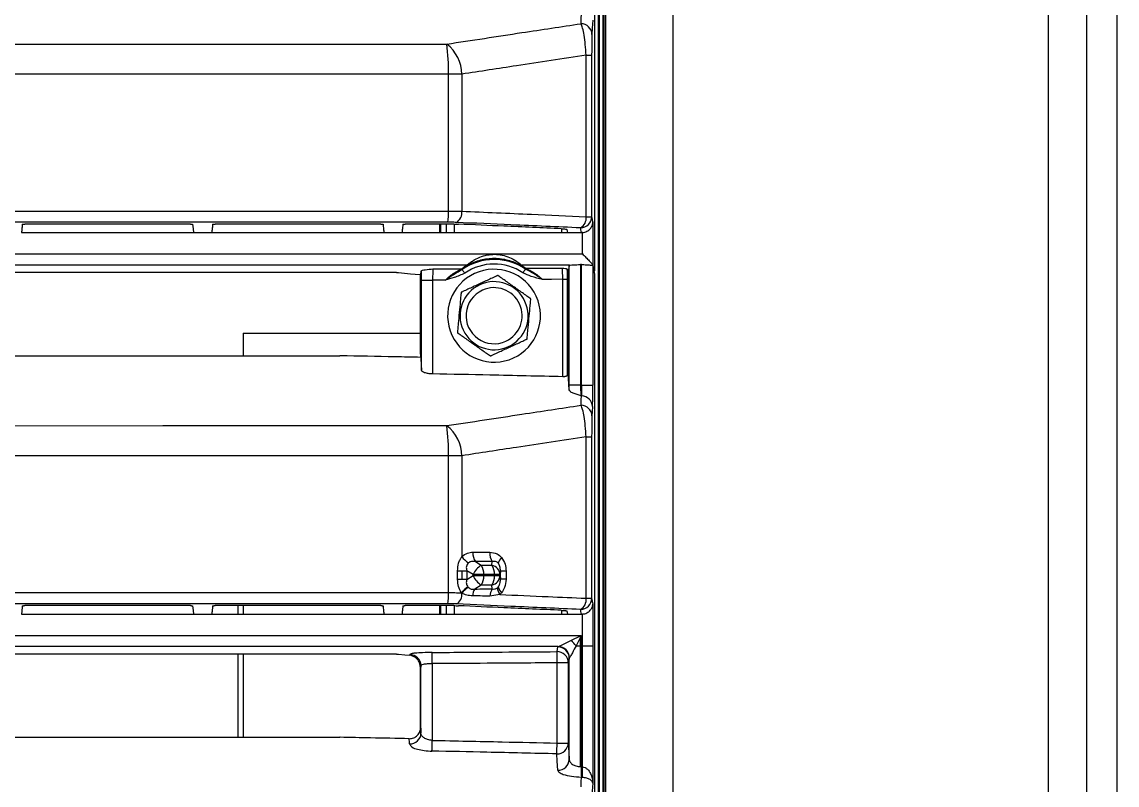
# Model space of a CAD drawing. Header units: millimetres. Extents: x 126 to 938, y 244 to 707.
# Drawn here: x 792.45 to 798.66, y 266.62 to 270.94 of the extents above; entities that cross this region are included whole.
import ezdxf

# ---------------------------------------------------------------- set-up
doc = ezdxf.new("R2010")
doc.units = ezdxf.units.MM

msp = doc.modelspace()

# ---------------------------------------------------------------- linework, layer by layer
at = {"color": 7, "linetype": 'Continuous', "lineweight": 25}
for p, q in [((795.7217, 275.4961), (795.7217, 257.0665)), ((795.7219, 275.4961), (795.7219, 257.0665)), ((795.7251, 257.0665), (795.7251, 275.4961)), ((795.7441, 275.4961), (795.7441, 257.0665)), ((795.7492, 275.4961), (795.7492, 257.0665)), ((795.7493, 275.4961), (795.7493, 257.0665)), ((795.7601, 257.0665), (795.7601, 275.4961)), ((796.1401, 275.4961), (796.1401, 257.0665)), ((795.6966, 275.2406), (795.6966, 269.534)), ((795.719, 257.0665), (795.719, 275.2418)), ((798.267, 257.0665), (798.267, 274.9327)), ((798.4823, 274.855), (798.4823, 257.0665)), ((798.6555, 257.0665), (798.6555, 274.8484)), ((798.6555, 257.0665), (798.6555, 274.8484)), ((795.6489, 269.8404), (795.6489, 270.7539)), ((795.6489, 270.7539), (795.6806, 270.7539)), ((795.6806, 270.7539), (795.6806, 269.8404)), ((794.8695, 269.8724), (794.8695, 270.6468)), ((794.9459, 270.6468), (794.8695, 270.6468)), ((794.9459, 270.6468), (794.9459, 269.8714)), ((793.4093, 269.7987), (792.4705, 269.7987)), ((794.4875, 269.7987), (793.5482, 269.7987)), ((794.8994, 269.7987), (794.6251, 269.7987)), ((794.8182, 269.7987), (794.8182, 269.7503)), ((794.825, 269.7987), (794.825, 269.7503)), ((794.858, 269.7503), (794.858, 269.7987)), ((794.902, 269.7986), (794.902, 269.7503)), ((795.6489, 269.8404), (795.6806, 269.8404)), ((795.687, 269.8085), (795.687, 269.5668)), ((792.4525, 269.7503), (793.426, 269.7503)), ((793.426, 269.7503), (793.53, 269.7503)), ((793.53, 269.7503), (794.504, 269.7503)), ((794.504, 269.7503), (794.6069, 269.7503)), ((794.6069, 269.7503), (795.5442, 269.7503)), ((795.5113, 269.7503), (795.5113, 269.7723)), ((795.5442, 269.7503), (795.6229, 269.7503)), ((795.6284, 269.63), (795.6284, 269.7506)), ((794.9852, 269.5693), (794.9587, 269.5497)), ((795.2944, 269.5518), (795.2704, 269.5693)), ((795.5545, 269.5668), (795.2818, 269.5668)), ((795.5537, 269.5636), (795.5468, 269.5291)), ((795.5537, 268.8876), (795.5537, 269.5636)), ((795.6172, 269.569), (795.6172, 268.8876)), ((795.6235, 269.569), (795.6172, 269.569)), ((795.6235, 268.8875), (795.6235, 269.569)), ((795.687, 269.5668), (795.687, 269.5668)), ((795.687, 269.5636), (795.687, 268.8875)), ((795.687, 269.5636), (795.6966, 269.5157)), ((794.5753, 269.5241), (787.544, 269.5241)), ((794.7123, 269.0633), (794.7123, 269.5128)), ((794.7165, 269.4816), (794.78, 269.4816)), ((794.7165, 268.9711), (794.7165, 269.4816)), ((794.78, 269.4816), (794.78, 268.9509)), ((795.5165, 269.4863), (795.5419, 269.4863)), ((795.5165, 268.9348), (795.5165, 269.4863)), ((795.5419, 269.4863), (795.5419, 268.9417)), ((795.5442, 269.5314), (795.5473, 269.5314)), ((795.5442, 268.999), (795.5442, 269.5314)), ((795.5442, 269.5291), (795.5468, 269.5291)), ((795.5468, 268.999), (795.5468, 269.5291)), ((795.6934, 269.5315), (795.6941, 269.5315)), ((795.6966, 269.534), (795.6941, 269.5315)), ((795.6966, 269.5157), (795.6966, 263.057)), ((793.7083, 269.1812), (793.7083, 269.0536)), ((793.7083, 269.1812), (794.7123, 269.1812)), ((787.544, 269.0536), (794.2552, 269.0536)), ((795.5441, 268.999), (795.5468, 268.999)), ((795.5471, 268.9746), (795.5438, 268.9747)), ((795.6172, 268.8876), (795.5537, 268.8876)), ((795.6235, 268.8875), (795.687, 268.8875)), ((795.6489, 267.6814), (795.6489, 268.5949)), ((795.6489, 268.5949), (795.6806, 268.5949)), ((795.6806, 268.5949), (795.6806, 267.6814)), ((794.8695, 267.7134), (794.8695, 268.4878)), ((794.9459, 268.4878), (794.8695, 268.4878)), ((794.9459, 268.4878), (794.9459, 267.9172)), ((795.0083, 267.9421), (795.1035, 267.9421)), ((795.0228, 267.8889), (795.0558, 267.8687)), ((795.118, 267.8889), (795.0228, 267.8889)), ((795.116, 267.8687), (795.118, 267.8889)), ((794.9218, 267.7874), (794.9218, 267.8374)), ((794.9218, 267.8374), (794.9449, 267.8374)), ((794.9449, 267.8374), (794.9449, 267.7874)), ((794.9449, 267.8374), (794.9737, 267.8374)), ((795.0097, 267.8154), (794.9737, 267.8374)), ((794.9737, 267.8374), (794.9737, 267.7874)), ((794.9737, 267.7874), (795.0097, 267.8093)), ((795.0702, 267.8154), (795.0097, 267.8154)), ((795.0097, 267.8093), (795.0097, 267.8154)), ((795.0097, 267.8093), (795.0702, 267.8093)), ((795.0558, 267.8687), (795.116, 267.8687)), ((795.0702, 267.8154), (795.0702, 267.8093)), ((795.1305, 267.8154), (795.0702, 267.8154)), ((795.0702, 267.8093), (795.1305, 267.8093)), ((795.1305, 267.8093), (795.1305, 267.8154)), ((795.1622, 267.8154), (795.1305, 267.8154)), ((795.1305, 267.8093), (795.1622, 267.8093)), ((795.1641, 267.8356), (795.1622, 267.8154)), ((795.1622, 267.8154), (795.1622, 267.8093)), ((795.1622, 267.8093), (795.1641, 267.7892)), ((795.1641, 267.7892), (795.1641, 267.8356)), ((795.1958, 267.8356), (795.1641, 267.8356)), ((795.1958, 267.8356), (795.1958, 267.7892)), ((794.9449, 267.7874), (794.9218, 267.7874)), ((794.9737, 267.7874), (794.9449, 267.7874)), ((795.0558, 267.7561), (795.0191, 267.7337)), ((795.116, 267.7561), (795.0558, 267.7561)), ((795.1181, 267.7344), (795.116, 267.7561)), ((795.1958, 267.7892), (795.1641, 267.7892)), ((795.1608, 267.7029), (795.1046, 267.6932)), ((793.4093, 267.6397), (792.4705, 267.6397)), ((794.4875, 267.6397), (793.5482, 267.6397)), ((793.6765, 267.6397), (793.6765, 267.5913)), ((793.7083, 267.6397), (793.7083, 267.5913)), ((794.8994, 267.6397), (794.6251, 267.6397)), ((794.8182, 267.6397), (794.8182, 267.5913)), ((794.825, 267.6397), (794.825, 267.5913)), ((794.858, 267.5913), (794.858, 267.6397)), ((794.902, 267.6396), (794.902, 267.5913)), ((795.6489, 267.6814), (795.6806, 267.6814)), ((795.687, 267.6495), (795.687, 267.4128)), ((792.4525, 267.5913), (793.426, 267.5913)), ((793.426, 267.5913), (793.53, 267.5913)), ((793.53, 267.5913), (794.504, 267.5913)), ((794.504, 267.5913), (794.6069, 267.5913)), ((794.6069, 267.5913), (795.5442, 267.5913)), ((795.5113, 267.5913), (795.5113, 267.6133)), ((795.5442, 267.5913), (795.6229, 267.5913)), ((795.6284, 267.4128), (795.6284, 267.5916)), ((795.5635, 267.4419), (795.6221, 267.471)), ((795.6172, 267.4612), (795.5925, 267.4128)), ((795.6221, 267.471), (795.6172, 267.4612)), ((795.6172, 267.4128), (795.6172, 267.4612)), ((795.6221, 267.471), (795.6221, 267.4128)), ((795.5925, 267.4128), (795.6172, 267.4128)), ((795.6172, 267.4128), (795.6221, 267.4128)), ((795.6172, 266.7286), (795.6172, 267.4128)), ((795.6221, 267.4128), (795.6284, 267.4128)), ((795.6221, 267.4128), (795.6221, 266.7285)), ((795.6284, 266.7282), (795.6284, 267.4128)), ((795.6284, 267.4128), (795.687, 267.4128)), ((795.687, 267.4128), (795.687, 266.6343)), ((794.5753, 267.3651), (787.544, 267.3651)), ((793.6765, 267.3651), (793.6765, 266.8946)), ((793.7083, 267.3651), (793.7083, 266.8946)), ((794.7123, 267.2897), (794.7087, 267.311)), ((794.7778, 267.3115), (794.7778, 266.8775)), ((795.4849, 266.862), (795.4849, 267.316)), ((795.5483, 267.316), (795.4849, 267.316)), ((795.5483, 267.316), (795.5483, 266.862)), ((795.5537, 266.7692), (795.5537, 267.3429)), ((794.7123, 266.9528), (794.7123, 267.2897)), ((794.7143, 266.9179), (794.7143, 267.2998)), ((787.544, 266.8946), (794.2552, 266.8946)), ((795.4849, 266.862), (795.5483, 266.862)), ((795.6172, 266.7286), (795.621, 266.7285))]:
    msp.add_line(p, q, dxfattribs=at)
at = {"color": 7, "linetype": 'Continuous', "lineweight": 25, "flags": 128}
for points in [[(795.6203, 270.9325), (795.622, 270.9623), (795.6234, 270.9857)], [(795.687, 270.9523), (795.6844, 270.9072), (795.6824, 270.8718)], [(787.544, 270.8169), (789.5941, 270.8169), (791.6434, 270.8169), (793.2527, 270.817), (794.8606, 270.817)], [(794.8695, 270.6468), (792.4297, 270.6468), (789.9875, 270.6467), (787.544, 270.6467)], [(787.544, 269.8724), (789.9873, 269.8724), (792.4298, 269.8724), (794.8695, 269.8724)], [(794.8654, 269.8091), (792.4271, 269.8091), (789.9862, 269.8091), (787.544, 269.8091)], [(793.4213, 269.7976), (793.424, 269.7711), (793.426, 269.7503)], [(795.5406, 269.7679), (795.5426, 269.7581), (795.5442, 269.7503)], [(787.544, 269.63), (790.241, 269.63), (792.9367, 269.63), (795.6284, 269.63)], [(794.9741, 269.5668), (792.4997, 269.5668), (790.0225, 269.5668), (787.544, 269.5668)], [(794.7824, 269.5449), (794.8736, 269.5455), (794.9453, 269.5459)], [(795.2916, 269.5228), (795.2943, 269.5269), (795.297, 269.5308), (795.2994, 269.5344), (795.3015, 269.5376), (795.3033, 269.5402), (795.3046, 269.5422), (795.3055, 269.5434), (795.3058, 269.5439)], [(795.3078, 269.5482), (795.424, 269.549), (795.5153, 269.5496)], [(794.5869, 269.5243), (794.6551, 269.5178), (794.7087, 269.5127)], [(794.8516, 269.4821), (794.8115, 269.4818), (794.78, 269.4816)], [(794.9618, 269.5207), (794.959, 269.5247), (794.9563, 269.5286), (794.9538, 269.5322), (794.9517, 269.5353), (794.9499, 269.5379), (794.9485, 269.5399), (794.9477, 269.5411), (794.9473, 269.5416)], [(795.5165, 269.4863), (795.4525, 269.4859), (795.4022, 269.4856)], [(795.0453, 269.4601), (795.0456, 269.4594), (795.0459, 269.4588), (795.0461, 269.4582), (795.0464, 269.4576), (795.0467, 269.457), (795.047, 269.4564), (795.0473, 269.4558), (795.0476, 269.4552)], [(794.7126, 269.039), (794.7148, 269.001), (794.7165, 268.9711)], [(795.5438, 268.9747), (795.5428, 268.9562), (795.5419, 268.9417)], [(795.5538, 268.8599), (795.55, 268.9241), (795.5471, 268.9746)], [(795.6172, 268.8876), (795.6207, 268.8875), (795.6235, 268.8875)], [(795.6203, 268.7735), (795.622, 268.8033), (795.6234, 268.8267)], [(795.6854, 268.7659), (795.6837, 268.7361), (795.6824, 268.7128)], [(787.544, 268.6579), (789.5941, 268.6579), (791.6434, 268.6579), (793.2527, 268.658), (794.8606, 268.658)], [(794.8695, 268.4878), (792.4297, 268.4878), (789.9875, 268.4877), (787.544, 268.4877)], [(787.544, 267.7134), (789.9873, 267.7134), (792.4298, 267.7134), (794.8695, 267.7134)], [(794.8654, 267.6501), (792.4271, 267.6501), (789.9862, 267.6501), (787.544, 267.6501)], [(793.4213, 267.6386), (793.424, 267.6121), (793.426, 267.5913)], [(787.544, 267.471), (790.2389, 267.471), (792.9325, 267.471), (795.6221, 267.471)], [(795.4915, 267.4078), (792.8451, 267.4078), (790.1954, 267.4078), (787.544, 267.4078)], [(794.7778, 267.3115), (794.7777, 267.3232), (794.7777, 267.3345), (794.7776, 267.345), (794.7775, 267.3544), (794.7775, 267.3623), (794.7775, 267.3685), (794.7774, 267.3727), (794.7774, 267.3748)], [(795.4844, 267.3793), (795.4874, 267.3943), (795.4898, 267.4061)], [(795.4849, 267.316), (795.4848, 267.3277), (795.4847, 267.339), (795.4846, 267.3495), (795.4846, 267.3589), (795.4845, 267.3668), (795.4845, 267.373), (795.4845, 267.3772), (795.4844, 267.3793)], [(794.5869, 267.3653), (794.6221, 267.362), (794.6497, 267.3593)], [(795.5537, 267.3429), (795.5507, 267.3278), (795.5483, 267.316)], [(794.7765, 266.8167), (794.7766, 266.8204), (794.7767, 266.8256), (794.7769, 266.8321), (794.777, 266.8397), (794.7772, 266.8483), (794.7774, 266.8576), (794.7776, 266.8674), (794.7778, 266.8775)], [(795.4835, 266.8012), (795.4835, 266.8049), (795.4837, 266.8101), (795.4838, 266.8166), (795.484, 266.8242), (795.4842, 266.8328), (795.4844, 266.8421), (795.4846, 266.8519), (795.4849, 266.862)], [(795.5483, 266.862), (795.5513, 266.8101), (795.5537, 266.7692)], [(795.4888, 266.7085), (795.4858, 266.7604), (795.4835, 266.8012)], [(795.6203, 266.6145), (795.622, 266.6443), (795.6234, 266.6677)], [(795.687, 266.6343), (795.6844, 266.5892), (795.6824, 266.5538)]]:
    msp.add_lwpolyline(points, dxfattribs=at)
at = {"color": 7, "linetype": 'Continuous', "lineweight": 25}
for centre, radius, start, end in [((795.6199, 270.87), 0.0625, 1.57746, 89.63457), ((793.7553, 270.6743), 1.1145, 358.58533, 7.35386), ((794.7222, 270.6411), 0.2238, 1.4559, 51.79456), ((794.5907, 269.8585), 0.2791, 349.81962, 2.85901), ((794.8833, 269.863), 0.0631, 299.63284, 7.62208), ((795.5864, 269.832), 0.0631, 299.64494, 7.67067), ((795.6172, 269.8406), 0.0635, 270.37645, 359.80198), ((794.9454, 269.5709), 0.025, 269.77342, 301.99582), ((795.1282, 269.2801), 0.3179, 56.04763, 124.68024), ((795.1282, 269.2801), 0.2926, 56.05046, 124.67641), ((794.9743, 269.5916), 0.0249, 269.66087, 296.11252), ((795.1282, 269.2801), 0.2629, 294.74402, 114.74402), ((795.2813, 269.5917), 0.0249, 244.0222, 271.03468), ((795.3074, 269.5733), 0.025, 238.72394, 270.93827), ((795.1282, 269.2801), 0.2629, 114.74402, 294.74402), ((795.1282, 269.2801), 0.1927, 114.74401, 294.74401), ((795.1282, 269.2801), 0.1588, 114.74364, 294.74444), ((795.1282, 269.2801), 0.1927, 294.74401, 114.74401), ((795.1282, 269.2801), 0.1588, 294.7442, 114.74388), ((796.3733, 269.6383), 1.2807, 204.60575, 204.84737), ((795.623, 268.7642), 0.0625, 1.56637, 89.64017), ((795.6199, 268.711), 0.0625, 1.57746, 89.63457), ((793.7555, 268.5153), 1.1143, 358.58481, 7.35459), ((794.7222, 268.4821), 0.2238, 1.45347, 51.79859), ((795.0992, 267.9382), 0.091, 177.52606, 212.84306), ((795.1944, 267.9382), 0.091, 177.53464, 212.84642), ((795.0736, 268.0131), 0.1597, 216.90443, 235.31697), ((795.2193, 267.8637), 0.0693, 135.12163, 166.78846), ((795.1174, 267.7687), 0.1175, 121.65621, 156.55654), ((795.1175, 267.8561), 0.1175, 203.45403, 238.33323), ((794.9794, 267.8193), 0.091, 357.53296, 32.8481), ((794.9793, 267.8054), 0.091, 327.1604, 2.45854), ((795.0396, 267.8193), 0.091, 357.52437, 32.84475), ((795.1031, 267.8109), 0.0592, 4.3857, 77.39422), ((795.0396, 267.8054), 0.091, 327.16375, 2.46714), ((795.1031, 267.8139), 0.0592, 282.61632, 355.60375), ((795.0763, 267.5968), 0.1769, 122.85568, 139.15221), ((795.2193, 267.7611), 0.0693, 193.21551, 224.8744), ((794.5907, 267.6995), 0.2791, 349.81962, 2.85901), ((794.8846, 267.7029), 0.0616, 299.0706, 6.56262), ((795.0666, 267.6122), 0.1554, 122.73545, 141.02313), ((795.0866, 267.6892), 0.0808, 146.61546, 175.87442), ((795.1873, 267.689), 0.0827, 146.69945, 177.05383), ((795.2195, 267.7455), 0.0726, 183.74287, 215.98439), ((795.5864, 267.673), 0.0631, 299.64494, 7.67067), ((795.6172, 267.6816), 0.0635, 270.37645, 359.80198), ((795.4289, 267.2788), 0.2116, 39.3259, 50.46237), ((795.4849, 267.3158), 0.0635, 0.20986, 90.38632), ((795.4902, 267.3426), 0.0635, 0.20666, 90.38412), ((795.4905, 267.3437), 0.064, 0.67877, 89.14821), ((794.6508, 267.2996), 0.0635, 0.20314, 90.34488), ((794.6517, 266.9197), 0.0626, 268.02787, 358.36003), ((795.4858, 266.8638), 0.0626, 267.90172, 358.34911), ((795.4911, 266.7711), 0.0626, 267.90172, 358.34911), ((796.0852, 266.7162), 0.4643, 178.48602, 185.99601), ((795.9821, 266.7122), 0.3604, 177.40573, 187.07937), ((795.9864, 266.6933), 0.3596, 174.42839, 184.08188)]:
    msp.add_arc(centre, radius, start, end, dxfattribs=at)
for points, knots in [([(794.8606, 270.817), (795.0024, 270.8387), (795.2556, 270.8774), (795.5089, 270.9157), (795.6203, 270.9325)], [0, 0, 0, 0, 0.560012, 1, 1, 1, 1]), ([(795.6489, 270.7539), (795.6478, 270.7744), (795.6457, 270.8128), (795.6388, 270.8641), (795.6318, 270.9037), (795.6236, 270.9244), (795.6203, 270.9325)], [0, 0, 0, 0, 0.339821, 0.632794, 0.855625, 1, 1, 1, 1]), ([(795.6824, 270.8718), (795.6821, 270.8653), (795.6814, 270.8483), (795.681, 270.8208), (795.6807, 270.788), (795.6807, 270.7657), (795.6806, 270.7539)], [0, 0, 0, 0, 0.165354, 0.431279, 0.699596, 1, 1, 1, 1]), ([(795.6489, 270.7539), (795.5177, 270.734), (795.2833, 270.6985), (795.049, 270.6626), (794.9459, 270.6468)], [0, 0, 0, 0, 0.5599894, 1, 1, 1, 1]), ([(794.8695, 269.8724), (794.8825, 269.8723), (794.908, 269.8723), (794.9335, 269.8717), (794.9459, 269.8714)], [0, 0, 0, 0, 0.51293, 1, 1, 1, 1]), ([(794.9459, 269.8714), (795.0771, 269.8656), (795.3115, 269.8552), (795.5458, 269.8449), (795.6489, 269.8404)], [0, 0, 0, 0, 0.5599962, 1, 1, 1, 1]), ([(792.4572, 269.7975), (792.4566, 269.7921), (792.4558, 269.7833), (792.4545, 269.7711), (792.4535, 269.7607), (792.4528, 269.7538), (792.4525, 269.7503)], [0, 0, 0, 0, 0.339984, 0.559952, 0.780045, 1, 1, 1, 1]), ([(792.4572, 269.7975), (792.4573, 269.7976), (792.4577, 269.7979), (792.4591, 269.7981), (792.461, 269.7983), (792.4633, 269.7985), (792.4664, 269.7986), (792.4688, 269.7986), (792.4705, 269.7987)], [0, 0, 0, 0, 0.038525, 0.115387, 0.304497, 0.461967, 0.636535, 1, 1, 1, 1]), ([(793.4093, 269.7987), (793.4108, 269.7986), (793.4137, 269.7986), (793.4173, 269.7984), (793.4196, 269.7981), (793.4209, 269.798), (793.4212, 269.7977), (793.4213, 269.7976)], [0, 0, 0, 0, 0.371865, 0.700926, 0.893692, 0.964665, 1, 1, 1, 1]), ([(793.5347, 269.7975), (793.5342, 269.7921), (793.5333, 269.7833), (793.5321, 269.7711), (793.5311, 269.7607), (793.5304, 269.7538), (793.53, 269.7503)], [0, 0, 0, 0, 0.339944, 0.559967, 0.779977, 1, 1, 1, 1]), ([(793.5347, 269.7975), (793.5349, 269.7976), (793.5353, 269.7979), (793.5367, 269.798), (793.5386, 269.7983), (793.541, 269.7985), (793.5441, 269.7986), (793.5465, 269.7986), (793.5482, 269.7987)], [0, 0, 0, 0, 0.038898, 0.116835, 0.304568, 0.462722, 0.636934, 1, 1, 1, 1]), ([(794.4875, 269.7987), (794.489, 269.7986), (794.4918, 269.7986), (794.4953, 269.7985), (794.4977, 269.7981), (794.4989, 269.798), (794.4992, 269.7977), (794.4993, 269.7976)], [0, 0, 0, 0, 0.372918, 0.701551, 0.894435, 0.965093, 1, 1, 1, 1]), ([(794.4993, 269.7976), (794.5002, 269.7888), (794.5018, 269.773), (794.5034, 269.7573), (794.504, 269.7503)], [0, 0, 0, 0, 0.559986, 1, 1, 1, 1]), ([(794.6116, 269.7975), (794.6111, 269.7921), (794.6102, 269.7833), (794.609, 269.7711), (794.6079, 269.7607), (794.6072, 269.7538), (794.6069, 269.7503)], [0, 0, 0, 0, 0.3400293, 0.5599695, 0.7800473, 1, 1, 1, 1]), ([(794.6116, 269.7975), (794.6117, 269.7976), (794.6122, 269.7979), (794.6136, 269.798), (794.6155, 269.7983), (794.6179, 269.7985), (794.621, 269.7986), (794.6235, 269.7986), (794.6251, 269.7987)], [0, 0, 0, 0, 0.039491, 0.11795, 0.3056, 0.463994, 0.638263, 1, 1, 1, 1]), ([(794.9146, 269.8081), (794.9056, 269.8084), (794.8893, 269.809), (794.8729, 269.8091), (794.8654, 269.8091)], [0, 0, 0, 0, 0.544723, 1, 1, 1, 1]), ([(794.8994, 269.7987), (794.9041, 269.7986), (794.9132, 269.7986), (794.9223, 269.7983), (794.9267, 269.7981)], [0, 0, 0, 0, 0.51299, 1, 1, 1, 1]), ([(795.6176, 269.7771), (795.4863, 269.7829), (795.252, 269.7932), (795.0177, 269.8035), (794.9146, 269.8081)], [0, 0, 0, 0, 0.559999, 1, 1, 1, 1]), ([(795.5089, 269.7724), (795.4002, 269.7772), (795.2061, 269.7857), (795.0121, 269.7943), (794.9267, 269.7981)], [0, 0, 0, 0, 0.559995, 1, 1, 1, 1]), ([(795.6284, 269.7506), (795.6328, 269.7512), (795.6417, 269.7525), (795.6573, 269.7588), (795.6728, 269.7706), (795.6845, 269.7888), (795.6862, 269.8021), (795.687, 269.8085)], [0, 0, 0, 0, 0.148157, 0.298632, 0.558268, 0.786789, 1, 1, 1, 1]), ([(795.6806, 269.8404), (795.6818, 269.8344), (795.684, 269.8238), (795.6861, 269.8132), (795.687, 269.8085)], [0, 0, 0, 0, 0.560129, 1, 1, 1, 1]), ([(795.5089, 269.7724), (795.5131, 269.7722), (795.5208, 269.7719), (795.5303, 269.7707), (795.537, 269.7701), (795.5397, 269.7685), (795.5406, 269.7679)], [0, 0, 0, 0, 0.3888, 0.713732, 0.897765, 1, 1, 1, 1]), ([(795.6229, 269.7503), (795.6219, 269.7553), (795.6202, 269.7643), (795.6184, 269.7732), (795.6176, 269.7771)], [0, 0, 0, 0, 0.559862, 1, 1, 1, 1]), ([(795.6284, 269.7506), (795.6274, 269.7505), (795.6256, 269.7503), (795.6237, 269.7503), (795.6229, 269.7503)], [0, 0, 0, 0, 0.559602, 1, 1, 1, 1]), ([(794.9741, 269.5668), (794.9747, 269.5672), (794.9762, 269.5685), (794.9804, 269.5718), (794.9902, 269.5793), (795.0119, 269.5943), (795.0456, 269.612), (795.0883, 269.625), (795.1315, 269.629), (795.1746, 269.6242), (795.2164, 269.6107), (795.2487, 269.5931), (795.2686, 269.5784), (795.2776, 269.5712), (795.2807, 269.5679), (795.2818, 269.5668)], [0, 0, 0, 0, 0.006619, 0.017713, 0.047343, 0.115708, 0.252718, 0.383245, 0.509776, 0.635704, 0.765548, 0.897835, 0.960221, 0.985645, 1, 1, 1, 1]), ([(795.6284, 269.63), (795.6351, 269.6233), (795.6479, 269.6104), (795.6654, 269.5922), (795.6776, 269.5786), (795.6847, 269.5707), (795.6865, 269.5677), (795.687, 269.5668)], [0, 0, 0, 0, 0.328751, 0.632171, 0.878496, 0.962904, 1, 1, 1, 1]), ([(794.7167, 269.535), (794.7188, 269.536), (794.7256, 269.5394), (794.7482, 269.5412), (794.7679, 269.5433), (794.7824, 269.5449)], [0, 0, 0, 0, 0.104271, 0.337585, 1, 1, 1, 1]), ([(794.7824, 269.5449), (794.7821, 269.5428), (794.7812, 269.5361), (794.7808, 269.5226), (794.7802, 269.5036), (794.7801, 269.4893), (794.78, 269.4816)], [0, 0, 0, 0, 0.100386, 0.322425, 0.636469, 1, 1, 1, 1]), ([(794.8516, 269.4821), (794.86, 269.4897), (794.8766, 269.5048), (794.9031, 269.523), (794.9244, 269.5353), (794.9376, 269.542), (794.9428, 269.5446), (794.9446, 269.5456), (794.9453, 269.5459)], [0, 0, 0, 0, 0.299126, 0.589435, 0.847052, 0.945908, 0.980342, 1, 1, 1, 1]), ([(794.9453, 269.5459), (794.9503, 269.5499), (794.9596, 269.5573), (794.9695, 269.5638), (794.9741, 269.5668)], [0, 0, 0, 0, 0.53905, 1, 1, 1, 1]), ([(794.9587, 269.5497), (794.9574, 269.5488), (794.9537, 269.5461), (794.9499, 269.5434), (794.9473, 269.5416)], [0, 0, 0, 0, 0.32317, 1, 1, 1, 1]), ([(795.2704, 269.5693), (795.2701, 269.5695), (795.269, 269.5701), (795.2658, 269.5717), (795.2579, 269.5756), (795.2387, 269.5838), (795.1958, 269.5979), (795.1297, 269.6064), (795.0632, 269.5986), (795.0192, 269.5847), (794.9989, 269.5762), (794.9902, 269.572), (794.9868, 269.5702), (794.9856, 269.5695), (794.9852, 269.5693)], [0, 0, 0, 0, 0.004374, 0.01272, 0.035554, 0.094057, 0.224888, 0.49306, 0.762733, 0.897693, 0.960684, 0.986126, 0.995266, 1, 1, 1, 1]), ([(795.2818, 269.5668), (795.2869, 269.5634), (795.2958, 269.5575), (795.3042, 269.551), (795.3078, 269.5482)], [0, 0, 0, 0, 0.578178, 1, 1, 1, 1]), ([(795.3058, 269.5439), (795.3032, 269.5456), (795.2994, 269.5483), (795.2956, 269.551), (795.2944, 269.5518)], [0, 0, 0, 0, 0.6766081, 1, 1, 1, 1]), ([(795.4022, 269.4856), (795.3852, 269.4968), (795.3538, 269.5176), (795.3209, 269.5356), (795.3058, 269.5439)], [0, 0, 0, 0, 0.5432969, 1, 1, 1, 1]), ([(795.3078, 269.5482), (795.3084, 269.5479), (795.3103, 269.5469), (795.3155, 269.5444), (795.3288, 269.5378), (795.3502, 269.5259), (795.377, 269.508), (795.3937, 269.4931), (795.4022, 269.4856)], [0, 0, 0, 0, 0.019654, 0.054158, 0.152961, 0.410544, 0.70089, 1, 1, 1, 1]), ([(795.5153, 269.5496), (795.521, 269.5487), (795.5289, 269.5475), (795.5381, 269.5465), (795.5408, 269.5449), (795.5416, 269.5444)], [0, 0, 0, 0, 0.649751, 0.899351, 1, 1, 1, 1]), ([(795.5165, 269.4863), (795.5165, 269.494), (795.5166, 269.5083), (795.5162, 269.5273), (795.5161, 269.5407), (795.5155, 269.5475), (795.5153, 269.5496)], [0, 0, 0, 0, 0.36394, 0.678174, 0.900178, 1, 1, 1, 1]), ([(795.5442, 269.5314), (795.5437, 269.5338), (795.5428, 269.5381), (795.5419, 269.5425), (795.5416, 269.5444)], [0, 0, 0, 0, 0.559968, 1, 1, 1, 1]), ([(795.5416, 269.5444), (795.5417, 269.5342), (795.5419, 269.5148), (795.5419, 269.4954), (795.5419, 269.4863)], [0, 0, 0, 0, 0.528602, 1, 1, 1, 1]), ([(795.5537, 269.5636), (795.5557, 269.5644), (795.5631, 269.5675), (795.578, 269.5676), (795.5971, 269.569), (795.6104, 269.569), (795.6172, 269.569)], [0, 0, 0, 0, 0.099809, 0.377237, 0.68217, 1, 1, 1, 1]), ([(795.6235, 269.569), (795.6322, 269.569), (795.6485, 269.569), (795.6682, 269.5671), (795.6813, 269.5666), (795.6858, 269.5642), (795.687, 269.5636)], [0, 0, 0, 0, 0.404615, 0.761295, 0.935844, 1, 1, 1, 1]), ([(795.687, 269.5668), (795.6883, 269.5602), (795.6907, 269.5484), (795.693, 269.5367), (795.6941, 269.5315)], [0, 0, 0, 0, 0.559982, 1, 1, 1, 1]), ([(794.5753, 269.5241), (794.5772, 269.5241), (794.5811, 269.5241), (794.585, 269.5242), (794.5869, 269.5243)], [0, 0, 0, 0, 0.505013, 1, 1, 1, 1]), ([(794.7087, 269.5127), (794.7093, 269.5127), (794.7106, 269.5127), (794.7118, 269.5127), (794.7123, 269.5128)], [0, 0, 0, 0, 0.559736, 1, 1, 1, 1]), ([(794.7123, 269.5128), (794.7131, 269.5169), (794.7146, 269.5243), (794.7161, 269.5318), (794.7167, 269.535)], [0, 0, 0, 0, 0.560121, 1, 1, 1, 1]), ([(794.7165, 269.4816), (794.7165, 269.4918), (794.7166, 269.5096), (794.7167, 269.5274), (794.7167, 269.535)], [0, 0, 0, 0, 0.5706271, 1, 1, 1, 1]), ([(794.8516, 269.4821), (794.8685, 269.4936), (794.8996, 269.5147), (794.9324, 269.5332), (794.9473, 269.5416)], [0, 0, 0, 0, 0.54331, 1, 1, 1, 1]), ([(794.9618, 269.5207), (794.9419, 269.5118), (794.9062, 269.4958), (794.8684, 269.4863), (794.8516, 269.4821)], [0, 0, 0, 0, 0.5585339, 1, 1, 1, 1]), ([(795.1492, 269.5079), (795.1488, 269.5078), (795.1473, 269.507), (795.1439, 269.5055), (795.1384, 269.5029), (795.1246, 269.4967), (795.0934, 269.4822), (795.0647, 269.469), (795.0453, 269.4601)], [0, 0, 0, 0, 0.011163, 0.044056, 0.097522, 0.170178, 0.4407, 1, 1, 1, 1]), ([(795.336, 269.3759), (795.3359, 269.376), (795.3354, 269.3763), (795.3337, 269.3775), (795.3286, 269.3811), (795.3153, 269.3905), (795.286, 269.4112), (795.2429, 269.4417), (795.1996, 269.4723), (795.1701, 269.4931), (795.1567, 269.5026), (795.1515, 269.5063), (795.1497, 269.5075), (795.1493, 269.5079), (795.1492, 269.5079)], [0, 0, 0, 0, 0.001742, 0.006954, 0.027499, 0.084774, 0.219398, 0.498579, 0.777443, 0.913903, 0.972074, 0.992937, 0.998228, 1, 1, 1, 1]), ([(795.4022, 269.4856), (795.3808, 269.4904), (795.3426, 269.4991), (795.3072, 269.5156), (795.2916, 269.5228)], [0, 0, 0, 0, 0.561425, 1, 1, 1, 1]), ([(795.0453, 269.4601), (795.0259, 269.4511), (794.9971, 269.4378), (794.9659, 269.4235), (794.9522, 269.4171), (794.9467, 269.4146), (794.9433, 269.413), (794.9418, 269.4124), (794.9414, 269.4122)], [0, 0, 0, 0, 0.560222, 0.830751, 0.903022, 0.956201, 0.988895, 1, 1, 1, 1]), ([(794.9414, 269.4122), (794.9414, 269.412), (794.9414, 269.4115), (794.9412, 269.4094), (794.9406, 269.4031), (794.9391, 269.387), (794.9358, 269.3512), (794.931, 269.2986), (794.9261, 269.2459), (794.9228, 269.2099), (794.9213, 269.1936), (794.9207, 269.1872), (794.9205, 269.185), (794.9205, 269.1845), (794.9205, 269.1844)], [0, 0, 0, 0, 0.00175, 0.006956, 0.027497, 0.084773, 0.219388, 0.498588, 0.777447, 0.913895, 0.972083, 0.992935, 0.998221, 1, 1, 1, 1]), ([(795.315, 269.1481), (795.315, 269.1482), (795.3151, 269.1487), (795.3153, 269.1508), (795.3159, 269.1571), (795.3173, 269.1733), (795.3206, 269.209), (795.3255, 269.2616), (795.3303, 269.3144), (795.3336, 269.3503), (795.3351, 269.3667), (795.3357, 269.3731), (795.3359, 269.3752), (795.336, 269.3757), (795.336, 269.3759)], [0, 0, 0, 0, 0.001753, 0.006959, 0.027525, 0.084772, 0.219413, 0.498587, 0.777447, 0.913893, 0.972083, 0.992935, 0.998219, 1, 1, 1, 1]), ([(794.9205, 269.1844), (794.9206, 269.1843), (794.921, 269.184), (794.9227, 269.1828), (794.9279, 269.1791), (794.9411, 269.1698), (794.9704, 269.149), (795.0136, 269.1185), (795.0568, 269.088), (795.0863, 269.0671), (795.0997, 269.0577), (795.105, 269.0539), (795.1067, 269.0527), (795.1072, 269.0524), (795.1073, 269.0523)], [0, 0, 0, 0, 0.00172, 0.006939, 0.027499, 0.084752, 0.219398, 0.49858, 0.777443, 0.913882, 0.972074, 0.992937, 0.998207, 1, 1, 1, 1]), ([(795.2112, 269.1002), (795.2305, 269.1091), (795.2593, 269.1224), (795.2906, 269.1368), (795.3043, 269.1431), (795.3098, 269.1457), (795.3131, 269.1472), (795.3147, 269.1479), (795.315, 269.1481)], [0, 0, 0, 0, 0.560222, 0.830798, 0.903069, 0.956201, 0.988895, 1, 1, 1, 1]), ([(794.2568, 269.0536), (794.2565, 269.0536), (794.256, 269.0536), (794.2555, 269.0536), (794.2552, 269.0536)], [0, 0, 0, 0, 0.5604521, 1, 1, 1, 1]), ([(794.7125, 269.0444), (794.6639, 269.0454), (794.512, 269.0486), (794.3601, 269.0516), (794.2568, 269.0536)], [0, 0, 0, 0, 0.3198282, 1, 1, 1, 1]), ([(794.7123, 269.0633), (794.7123, 269.0607), (794.7123, 269.0556), (794.7124, 269.0487), (794.7125, 269.0432), (794.7126, 269.0402), (794.7126, 269.039)], [0, 0, 0, 0, 0.3278158, 0.622077, 0.8538875, 1, 1, 1, 1]), ([(795.1073, 269.0523), (795.1077, 269.0525), (795.1092, 269.0532), (795.1125, 269.0548), (795.1181, 269.0573), (795.1318, 269.0636), (795.163, 269.078), (795.1918, 269.0913), (795.2112, 269.1002)], [0, 0, 0, 0, 0.011164, 0.044058, 0.097526, 0.170186, 0.440721, 1, 1, 1, 1]), ([(795.5438, 268.9747), (795.5439, 268.9759), (795.544, 268.9789), (795.5441, 268.9844), (795.5441, 268.9913), (795.5442, 268.9964), (795.5442, 268.999)], [0, 0, 0, 0, 0.145449, 0.376638, 0.671289, 1, 1, 1, 1]), ([(795.5468, 268.999), (795.5468, 268.9963), (795.5468, 268.9913), (795.5469, 268.9843), (795.547, 268.9789), (795.5471, 268.9758), (795.5471, 268.9746)], [0, 0, 0, 0, 0.327977, 0.621919, 0.853916, 1, 1, 1, 1]), ([(794.78, 268.9509), (794.7759, 268.9511), (794.7677, 268.9514), (794.7525, 268.9531), (794.7373, 268.9567), (794.722, 268.9614), (794.718, 268.9685), (794.7165, 268.9711)], [0, 0, 0, 0, 0.179025, 0.354978, 0.657512, 0.873258, 1, 1, 1, 1]), ([(795.5165, 268.9348), (795.3791, 268.9379), (795.1336, 268.9435), (794.888, 268.9487), (794.78, 268.9509)], [0, 0, 0, 0, 0.5600025, 1, 1, 1, 1]), ([(795.5419, 268.9417), (795.5417, 268.9411), (795.5413, 268.9398), (795.5386, 268.938), (795.535, 268.9366), (795.5304, 268.9356), (795.526, 268.9351), (795.5213, 268.9347), (795.5181, 268.9347), (795.5165, 268.9348)], [0, 0, 0, 0, 0.0672363, 0.1490936, 0.3407834, 0.4893642, 0.6529189, 0.8253575, 1, 1, 1, 1]), ([(795.5538, 268.8599), (795.5537, 268.865), (795.5537, 268.8743), (795.5537, 268.8835), (795.5537, 268.8876)], [0, 0, 0, 0, 0.557107, 1, 1, 1, 1]), ([(795.6172, 268.8876), (795.6174, 268.881), (795.6177, 268.8683), (795.6184, 268.851), (795.6191, 268.8374), (795.6199, 268.8297), (795.6202, 268.8268)], [0, 0, 0, 0, 0.327383, 0.621932, 0.853862, 1, 1, 1, 1]), ([(795.6235, 268.8875), (795.6237, 268.8808), (795.6239, 268.8682), (795.624, 268.8509), (795.6239, 268.8373), (795.6235, 268.8296), (795.6234, 268.8267)], [0, 0, 0, 0, 0.328011, 0.622749, 0.854574, 1, 1, 1, 1]), ([(795.6854, 268.7659), (795.6857, 268.7728), (795.6864, 268.7908), (795.6867, 268.8196), (795.687, 268.8532), (795.687, 268.8758), (795.687, 268.8875)], [0, 0, 0, 0, 0.169668, 0.4439327, 0.7108173, 1, 1, 1, 1]), ([(795.6202, 268.8268), (795.6055, 268.8314), (795.5852, 268.8378), (795.5606, 268.8478), (795.5557, 268.8565), (795.5538, 268.8599)], [0, 0, 0, 0, 0.615631, 0.849869, 1, 1, 1, 1]), ([(795.6234, 268.8267), (795.6228, 268.8267), (795.6217, 268.8267), (795.6207, 268.8267), (795.6202, 268.8268)], [0, 0, 0, 0, 0.5599368, 1, 1, 1, 1]), ([(794.8606, 268.658), (795.0024, 268.6797), (795.2556, 268.7184), (795.5089, 268.7567), (795.6203, 268.7735)], [0, 0, 0, 0, 0.560013, 1, 1, 1, 1]), ([(795.6489, 268.5949), (795.6478, 268.6154), (795.6457, 268.6538), (795.6388, 268.7051), (795.6318, 268.7447), (795.6236, 268.7654), (795.6203, 268.7735)], [0, 0, 0, 0, 0.3398215, 0.6327945, 0.8555939, 1, 1, 1, 1]), ([(795.6824, 268.7128), (795.6821, 268.7063), (795.6814, 268.6893), (795.681, 268.6618), (795.6807, 268.629), (795.6807, 268.6067), (795.6806, 268.5949)], [0, 0, 0, 0, 0.165405, 0.431279, 0.699596, 1, 1, 1, 1]), ([(795.6489, 268.5949), (795.5177, 268.575), (795.2833, 268.5395), (795.049, 268.5036), (794.9459, 268.4878)], [0, 0, 0, 0, 0.5599894, 1, 1, 1, 1]), ([(794.9459, 267.9172), (794.9561, 267.9252), (794.9746, 267.9396), (794.9979, 267.9413), (795.0083, 267.9421)], [0, 0, 0, 0, 0.550489, 1, 1, 1, 1]), ([(795.1035, 267.9421), (795.118, 267.9405), (795.1436, 267.9377), (795.1621, 267.9202), (795.1702, 267.9126)], [0, 0, 0, 0, 0.565942, 1, 1, 1, 1]), ([(794.9218, 267.8374), (794.9228, 267.8517), (794.9243, 267.8732), (794.9345, 267.8999), (794.9422, 267.9115), (794.9459, 267.9172)], [0, 0, 0, 0, 0.50557, 0.758949, 1, 1, 1, 1]), ([(794.9828, 267.8818), (794.9801, 267.8789), (794.9747, 267.8731), (794.9709, 267.8618), (794.9706, 267.8495), (794.9727, 267.8416), (794.9737, 267.8374)], [0, 0, 0, 0, 0.243008, 0.492016, 0.727473, 1, 1, 1, 1]), ([(795.0228, 267.8889), (795.015, 267.8898), (795.0039, 267.8911), (794.9901, 267.8873), (794.9851, 267.8836), (794.9828, 267.8818)], [0, 0, 0, 0, 0.557479, 0.789899, 1, 1, 1, 1]), ([(795.1518, 267.8795), (795.1497, 267.8817), (795.1454, 267.8859), (795.1338, 267.8911), (795.1244, 267.8897), (795.118, 267.8889)], [0, 0, 0, 0, 0.245447, 0.485849, 1, 1, 1, 1]), ([(795.1641, 267.8356), (795.1637, 267.8442), (795.1632, 267.8565), (795.1579, 267.8713), (795.1538, 267.8769), (795.1518, 267.8795)], [0, 0, 0, 0, 0.551979, 0.788759, 1, 1, 1, 1]), ([(795.1702, 267.9126), (795.1783, 267.9001), (795.1936, 267.8765), (795.1951, 267.8486), (795.1958, 267.8356)], [0, 0, 0, 0, 0.533653, 1, 1, 1, 1]), ([(794.9425, 267.7125), (794.9363, 267.7241), (794.9239, 267.7475), (794.9225, 267.774), (794.9218, 267.7874)], [0, 0, 0, 0, 0.495018, 1, 1, 1, 1]), ([(794.9737, 267.7874), (794.9727, 267.7835), (794.9708, 267.7762), (794.9707, 267.765), (794.9735, 267.7542), (794.978, 267.7483), (794.9803, 267.7454)], [0, 0, 0, 0, 0.269365, 0.50406, 0.750907, 1, 1, 1, 1]), ([(794.9803, 267.7454), (794.9807, 267.7449), (794.9815, 267.7441), (794.9823, 267.7433), (794.9826, 267.7429)], [0, 0, 0, 0, 0.562972, 1, 1, 1, 1]), ([(795.1471, 267.7408), (795.1481, 267.7415), (795.1497, 267.7429), (795.1512, 267.7445), (795.1518, 267.7452)], [0, 0, 0, 0, 0.553754, 1, 1, 1, 1]), ([(795.1518, 267.7452), (795.1538, 267.7479), (795.1579, 267.7535), (795.1632, 267.7683), (795.1637, 267.7806), (795.1641, 267.7892)], [0, 0, 0, 0, 0.211241, 0.448021, 1, 1, 1, 1]), ([(795.1958, 267.7892), (795.1946, 267.7727), (795.1926, 267.7447), (795.1768, 267.7217), (795.1702, 267.7122)], [0, 0, 0, 0, 0.585505, 1, 1, 1, 1]), ([(794.8695, 267.7134), (794.8819, 267.7133), (794.9063, 267.7133), (794.9306, 267.7127), (794.9425, 267.7125)], [0, 0, 0, 0, 0.511915, 1, 1, 1, 1]), ([(794.9458, 267.71), (794.9452, 267.7104), (794.9441, 267.7113), (794.943, 267.7121), (794.9425, 267.7125)], [0, 0, 0, 0, 0.556673, 1, 1, 1, 1]), ([(795.006, 267.695), (794.995, 267.6957), (794.974, 267.697), (794.9549, 267.7058), (794.9458, 267.71)], [0, 0, 0, 0, 0.522848, 1, 1, 1, 1]), ([(794.9826, 267.7429), (794.9851, 267.7407), (794.9899, 267.7363), (794.999, 267.7329), (795.0089, 267.7321), (795.0156, 267.7331), (795.0191, 267.7337)], [0, 0, 0, 0, 0.25708, 0.488806, 0.724035, 1, 1, 1, 1]), ([(795.1046, 267.6932), (795.0862, 267.6936), (795.0534, 267.6942), (795.0205, 267.6948), (795.006, 267.695)], [0, 0, 0, 0, 0.559929, 1, 1, 1, 1]), ([(795.0191, 267.7337), (795.0376, 267.7338), (795.0706, 267.7341), (795.1036, 267.7343), (795.1181, 267.7344)], [0, 0, 0, 0, 0.560168, 1, 1, 1, 1]), ([(795.1181, 267.7344), (795.123, 267.7338), (795.1304, 267.7328), (795.1402, 267.7361), (795.1447, 267.7391), (795.1471, 267.7408)], [0, 0, 0, 0, 0.470143, 0.71838, 1, 1, 1, 1]), ([(795.1702, 267.7122), (795.1685, 267.7103), (795.1656, 267.707), (795.1623, 267.7041), (795.1608, 267.7029)], [0, 0, 0, 0, 0.562043, 1, 1, 1, 1]), ([(795.1608, 267.7029), (795.2519, 267.6988), (795.4146, 267.6917), (795.5773, 267.6845), (795.6489, 267.6814)], [0, 0, 0, 0, 0.56, 1, 1, 1, 1]), ([(792.4572, 267.6385), (792.4566, 267.6332), (792.4558, 267.6243), (792.4545, 267.6121), (792.4535, 267.6017), (792.4528, 267.5948), (792.4525, 267.5913)], [0, 0, 0, 0, 0.339984, 0.559952, 0.780045, 1, 1, 1, 1]), ([(792.4572, 267.6385), (792.4573, 267.6386), (792.4577, 267.6389), (792.4591, 267.6391), (792.461, 267.6393), (792.4633, 267.6395), (792.4664, 267.6396), (792.4688, 267.6396), (792.4705, 267.6397)], [0, 0, 0, 0, 0.038525, 0.115387, 0.304497, 0.461967, 0.636535, 1, 1, 1, 1]), ([(793.4093, 267.6397), (793.4108, 267.6396), (793.4137, 267.6396), (793.4173, 267.6394), (793.4196, 267.6391), (793.4209, 267.639), (793.4212, 267.6387), (793.4213, 267.6386)], [0, 0, 0, 0, 0.371865, 0.700926, 0.893692, 0.964665, 1, 1, 1, 1]), ([(793.5347, 267.6385), (793.5342, 267.6331), (793.5333, 267.6243), (793.5321, 267.6121), (793.5311, 267.6017), (793.5304, 267.5948), (793.53, 267.5913)], [0, 0, 0, 0, 0.339944, 0.559967, 0.779977, 1, 1, 1, 1]), ([(793.5347, 267.6385), (793.5349, 267.6386), (793.5353, 267.6389), (793.5367, 267.639), (793.5386, 267.6393), (793.541, 267.6395), (793.5441, 267.6396), (793.5465, 267.6396), (793.5482, 267.6397)], [0, 0, 0, 0, 0.038898, 0.116835, 0.304568, 0.462722, 0.636934, 1, 1, 1, 1]), ([(794.4875, 267.6397), (794.489, 267.6396), (794.4918, 267.6396), (794.4953, 267.6395), (794.4977, 267.6391), (794.4989, 267.639), (794.4992, 267.6387), (794.4993, 267.6386)], [0, 0, 0, 0, 0.372918, 0.701551, 0.894435, 0.965093, 1, 1, 1, 1]), ([(794.4993, 267.6386), (794.5002, 267.6298), (794.5018, 267.614), (794.5034, 267.5983), (794.504, 267.5913)], [0, 0, 0, 0, 0.559986, 1, 1, 1, 1]), ([(794.6116, 267.6385), (794.6111, 267.6331), (794.6102, 267.6243), (794.609, 267.6121), (794.6079, 267.6017), (794.6072, 267.5948), (794.6069, 267.5913)], [0, 0, 0, 0, 0.3400293, 0.5599695, 0.7800473, 1, 1, 1, 1]), ([(794.6116, 267.6385), (794.6117, 267.6386), (794.6122, 267.6389), (794.6136, 267.639), (794.6155, 267.6393), (794.6179, 267.6395), (794.621, 267.6396), (794.6235, 267.6396), (794.6251, 267.6397)], [0, 0, 0, 0, 0.039491, 0.11795, 0.3056, 0.463994, 0.638263, 1, 1, 1, 1]), ([(794.9146, 267.6491), (794.9056, 267.6494), (794.8893, 267.65), (794.8729, 267.6501), (794.8654, 267.6501)], [0, 0, 0, 0, 0.544723, 1, 1, 1, 1]), ([(794.8994, 267.6397), (794.9041, 267.6396), (794.9132, 267.6396), (794.9223, 267.6393), (794.9267, 267.6391)], [0, 0, 0, 0, 0.51299, 1, 1, 1, 1]), ([(795.6176, 267.6181), (795.4863, 267.6239), (795.252, 267.6342), (795.0177, 267.6445), (794.9146, 267.6491)], [0, 0, 0, 0, 0.559999, 1, 1, 1, 1]), ([(795.5089, 267.6134), (795.4002, 267.6182), (795.2061, 267.6267), (795.0121, 267.6353), (794.9267, 267.6391)], [0, 0, 0, 0, 0.559995, 1, 1, 1, 1]), ([(795.6284, 267.5916), (795.6328, 267.5922), (795.6417, 267.5935), (795.6573, 267.5998), (795.6728, 267.6116), (795.6845, 267.6298), (795.6862, 267.6431), (795.687, 267.6495)], [0, 0, 0, 0, 0.148157, 0.298632, 0.558268, 0.786789, 1, 1, 1, 1]), ([(795.6806, 267.6814), (795.6818, 267.6754), (795.684, 267.6648), (795.6861, 267.6542), (795.687, 267.6495)], [0, 0, 0, 0, 0.560129, 1, 1, 1, 1]), ([(795.5089, 267.6134), (795.5131, 267.6132), (795.5208, 267.6129), (795.5303, 267.6117), (795.537, 267.6111), (795.5397, 267.6095), (795.5406, 267.6089)], [0, 0, 0, 0, 0.388766, 0.713671, 0.897687, 1, 1, 1, 1]), ([(795.5406, 267.6089), (795.5413, 267.6056), (795.5425, 267.5998), (795.5436, 267.5939), (795.5442, 267.5913)], [0, 0, 0, 0, 0.559971, 1, 1, 1, 1]), ([(795.6229, 267.5913), (795.6219, 267.5963), (795.6202, 267.6053), (795.6184, 267.6142), (795.6176, 267.6181)], [0, 0, 0, 0, 0.559862, 1, 1, 1, 1]), ([(795.6284, 267.5916), (795.6274, 267.5915), (795.6256, 267.5913), (795.6237, 267.5913), (795.6229, 267.5913)], [0, 0, 0, 0, 0.559602, 1, 1, 1, 1]), ([(795.4915, 267.4078), (795.4927, 267.4082), (795.4959, 267.4095), (795.5047, 267.4136), (795.5276, 267.4243), (795.5484, 267.4345), (795.5635, 267.4419)], [0, 0, 0, 0, 0.048842, 0.129519, 0.365515, 1, 1, 1, 1]), ([(794.7774, 267.3748), (794.7595, 267.3746), (794.727, 267.3743), (794.6877, 267.3705), (794.6623, 267.3692), (794.6531, 267.3645), (794.6505, 267.3631)], [0, 0, 0, 0, 0.418847, 0.759008, 0.930695, 1, 1, 1, 1]), ([(794.7774, 267.3748), (794.9094, 267.3756), (795.1451, 267.377), (795.3807, 267.3786), (795.4844, 267.3793)], [0, 0, 0, 0, 0.56, 1, 1, 1, 1]), ([(795.4898, 267.4061), (795.49, 267.4065), (795.4904, 267.4072), (795.4911, 267.4075), (795.4915, 267.4078)], [0, 0, 0, 0, 0.459628, 1, 1, 1, 1]), ([(795.5925, 267.4128), (795.5855, 267.3994), (795.5751, 267.3793), (795.5629, 267.3577), (795.5573, 267.3482), (795.5553, 267.3455), (795.5545, 267.3445)], [0, 0, 0, 0, 0.581319, 0.868006, 0.95326, 1, 1, 1, 1]), ([(794.5753, 267.3651), (794.5772, 267.3651), (794.5811, 267.3651), (794.585, 267.3652), (794.5869, 267.3653)], [0, 0, 0, 0, 0.505002, 1, 1, 1, 1]), ([(794.6497, 267.3593), (794.6498, 267.36), (794.6501, 267.3613), (794.6503, 267.3625), (794.6505, 267.3631)], [0, 0, 0, 0, 0.559585, 1, 1, 1, 1]), ([(794.7087, 267.311), (794.7055, 267.3181), (794.6994, 267.3316), (794.6801, 267.3511), (794.6615, 267.3561), (794.6497, 267.3593)], [0, 0, 0, 0, 0.292651, 0.549776, 1, 1, 1, 1]), ([(794.7778, 267.3115), (794.77, 267.3113), (794.7585, 267.3109), (794.7435, 267.3095), (794.7319, 267.3075), (794.721, 267.3062), (794.7159, 267.3014), (794.7143, 267.2998)], [0, 0, 0, 0, 0.356785, 0.52766, 0.683188, 0.899384, 1, 1, 1, 1]), ([(795.4849, 267.316), (795.3529, 267.3151), (795.1172, 267.3136), (794.8815, 267.3122), (794.7778, 267.3115)], [0, 0, 0, 0, 0.560002, 1, 1, 1, 1]), ([(795.5545, 267.3445), (795.5543, 267.3442), (795.5539, 267.3437), (795.5538, 267.3431), (795.5537, 267.3429)], [0, 0, 0, 0, 0.5976616, 1, 1, 1, 1]), ([(794.7143, 267.2998), (794.7139, 267.2979), (794.7133, 267.2946), (794.7126, 267.2912), (794.7123, 267.2897)], [0, 0, 0, 0, 0.560104, 1, 1, 1, 1]), ([(794.6479, 266.8868), (794.6522, 266.8869), (794.6607, 266.8873), (794.6731, 266.8912), (794.6844, 266.8975), (794.6974, 266.9086), (794.7096, 266.9271), (794.7114, 266.9442), (794.7123, 266.9528)], [0, 0, 0, 0, 0.1251239, 0.2507597, 0.3760891, 0.5012403, 0.7505707, 1, 1, 1, 1]), ([(794.7123, 266.9528), (794.7127, 266.9463), (794.7133, 266.9346), (794.714, 266.923), (794.7143, 266.9179)], [0, 0, 0, 0, 0.560011, 1, 1, 1, 1]), ([(794.2568, 266.8946), (794.2565, 266.8946), (794.256, 266.8946), (794.2555, 266.8946), (794.2552, 266.8946)], [0, 0, 0, 0, 0.5604521, 1, 1, 1, 1]), ([(794.6479, 266.8868), (794.5749, 266.8883), (794.4445, 266.8909), (794.3142, 266.8935), (794.2568, 266.8946)], [0, 0, 0, 0, 0.560008, 1, 1, 1, 1]), ([(794.6496, 266.8571), (794.6493, 266.8626), (794.6487, 266.8725), (794.6481, 266.8824), (794.6479, 266.8868)], [0, 0, 0, 0, 0.560019, 1, 1, 1, 1]), ([(794.7778, 266.8775), (794.7734, 266.8779), (794.7647, 266.8785), (794.7525, 266.8815), (794.7413, 266.8857), (794.7296, 266.8922), (794.7179, 266.9022), (794.7154, 266.913), (794.7143, 266.9179)], [0, 0, 0, 0, 0.16131, 0.322115, 0.462254, 0.599912, 0.820488, 1, 1, 1, 1]), ([(794.7778, 266.8775), (794.9098, 266.8747), (795.1455, 266.8697), (795.3812, 266.8644), (795.4849, 266.862)], [0, 0, 0, 0, 0.560004, 1, 1, 1, 1]), ([(794.6496, 266.8571), (794.6533, 266.8512), (794.6636, 266.8349), (794.6967, 266.8268), (794.7345, 266.8186), (794.762, 266.8174), (794.7765, 266.8167)], [0, 0, 0, 0, 0.146654, 0.407435, 0.685515, 1, 1, 1, 1]), ([(795.4835, 266.8012), (795.3515, 266.8042), (795.1159, 266.8096), (794.8802, 266.8146), (794.7765, 266.8167)], [0, 0, 0, 0, 0.560005, 1, 1, 1, 1]), ([(795.5537, 266.7692), (795.5539, 266.7675), (795.5541, 266.7653), (795.5547, 266.7631), (795.5549, 266.7625), (795.5549, 266.7623), (795.5549, 266.7623), (795.5557, 266.7598), (795.5596, 266.7521), (795.5689, 266.7436), (795.5807, 266.737), (795.5919, 266.7327), (795.6041, 266.7297), (795.6128, 266.729), (795.6172, 266.7286)], [0, 0, 0, 0, 0.063926, 0.080847, 0.085357, 0.086583, 0.086976, 0.087207, 0.180689, 0.400963, 0.538533, 0.678288, 0.839009, 1, 1, 1, 1]), ([(795.6234, 266.6677), (795.6041, 266.6685), (795.5689, 266.6698), (795.5274, 266.6802), (795.4977, 266.6911), (795.4912, 266.7037), (795.4888, 266.7085)], [0, 0, 0, 0, 0.392449, 0.717181, 0.893069, 1, 1, 1, 1]), ([(795.621, 266.7285), (795.6212, 266.7285), (795.6216, 266.7285), (795.6219, 266.7285), (795.6221, 266.7285)], [0, 0, 0, 0, 0.55966, 1, 1, 1, 1]), ([(795.6221, 266.7285), (795.6233, 266.7284), (795.6254, 266.7284), (795.6275, 266.7282), (795.6284, 266.7282)], [0, 0, 0, 0, 0.5598353, 1, 1, 1, 1]), ([(795.6284, 266.7282), (795.6334, 266.7269), (795.644, 266.7243), (795.6609, 266.7114), (795.6813, 266.6826), (795.6848, 266.6534), (795.687, 266.6343)], [0, 0, 0, 0, 0.129206, 0.272907, 0.523803, 1, 1, 1, 1]), ([(795.6245, 266.6677), (795.6243, 266.6677), (795.6239, 266.6677), (795.6235, 266.6677), (795.6234, 266.6677)], [0, 0, 0, 0, 0.559775, 1, 1, 1, 1]), ([(795.6276, 266.6677), (795.627, 266.6677), (795.626, 266.6677), (795.6249, 266.6677), (795.6245, 266.6677)], [0, 0, 0, 0, 0.561111, 1, 1, 1, 1]), ([(795.687, 266.6343), (795.6859, 266.6382), (795.6835, 266.6472), (795.67, 266.6573), (795.6552, 266.6633), (795.6403, 266.6666), (795.632, 266.6673), (795.6276, 266.6677)], [0, 0, 0, 0, 0.163464, 0.374429, 0.655167, 0.822126, 1, 1, 1, 1])]:
    msp.add_open_spline(points, degree=3, knots=knots, dxfattribs=at)

doc.saveas('drawing.dxf')
